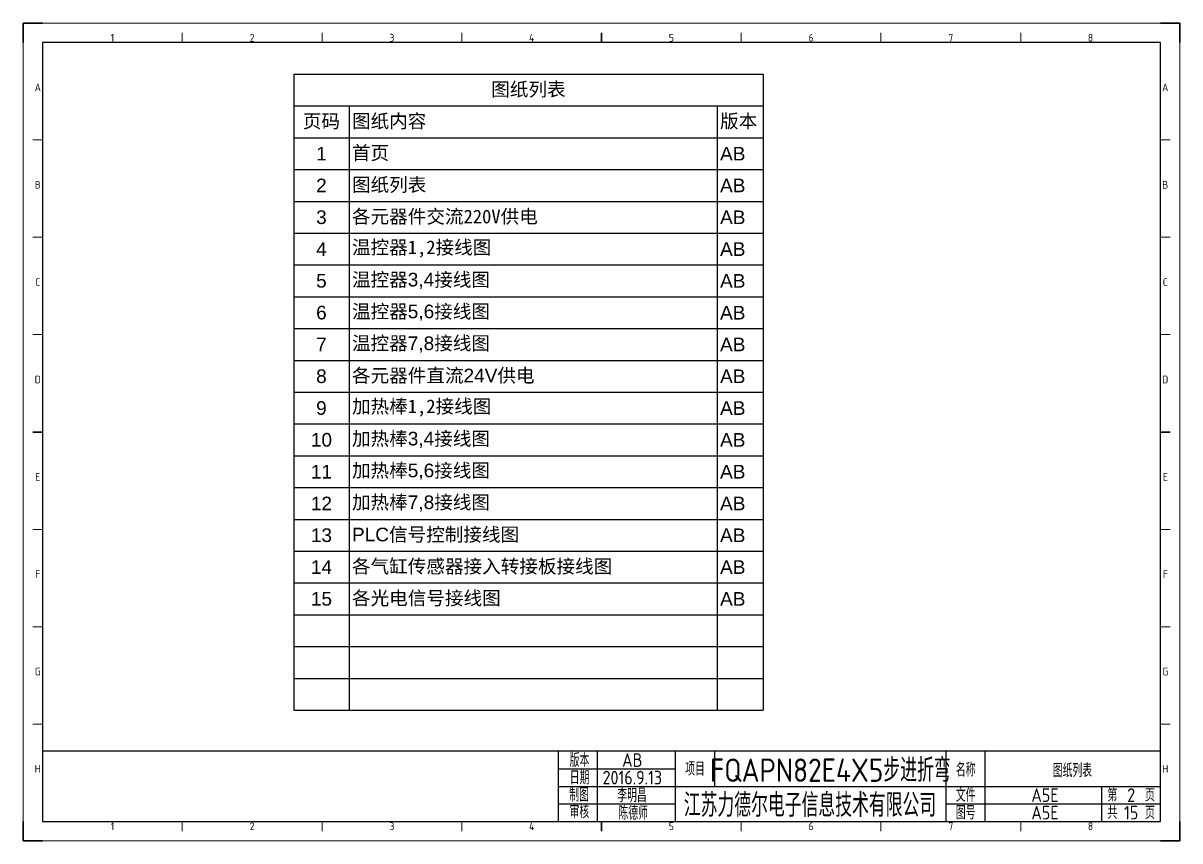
# Model space of a CAD drawing. Header units: millimetres. Extents: x -1494 to 5708, y 2764 to 5210.
# Drawn here: x -744 to -150, y 4580 to 5000 of the extents above; entities that cross this region are included whole.
import ezdxf
from ezdxf.enums import TextEntityAlignment as Align

# ---------------------------------------------------------------- set-up
doc = ezdxf.new("R2010")
doc.units = ezdxf.units.MM
for name, color, linetype in [('AE_BOR', 1, 'Continuous'), ('XREF', 7, 'Continuous'), ('图框_标题栏属性', 1, 'Continuous'), ('图框_标题栏文字', 6, 'Continuous')]:
    doc.layers.add(name, color=color, linetype=linetype)
doc.styles.add('ACGBTS', font='ISOCP.SHX')
doc.styles.get("Standard").update_dxf_attribs({"font": 'arial.ttf'})
doc.styles.add('工程字', font='gbenor.shx', dxfattribs={"bigfont": 'gbcbig.shx'})

# ---------------------------------------------------------------- blocks, each defined once
blk = doc.blocks.new('Border')
for p, q in [((584, 410), (10, 410)), ((10, 410), (10, 10)), ((584, 10), (584, 410)), ((10, 10), (584, 10))]:
    blk.add_line(p, q)
at = {"layer": 'AE_BOR', "color": 1, "lineweight": 30}
for p, q in [((10, 420), (0, 420)), ((0, 420), (0, 410)), ((594, 420), (584, 420)), ((594, 410), (594, 420)), ((297, 410), (297, 415)), ((5, 210), (10, 210)), ((584, 210), (589, 210)), ((0, 0), (0, 10)), ((297, 5), (297, 10)), ((594, 0), (594, 10)), ((0, 0), (10, 0)), ((594, 0), (584, 0))]:
    blk.add_line(p, q, dxfattribs=at)
at = {"layer": 'AE_BOR', "color": 1, "lineweight": 15}
for p, q in [((0, 420), (594, 420)), ((0, 0), (0, 420)), ((594, 420), (594, 0)), ((81.75, 410), (81.75, 415)), ((153.5, 410), (153.5, 415)), ((225.25, 410), (225.25, 415)), ((368.75, 410), (368.75, 415)), ((440.5, 410), (440.5, 415)), ((512.25, 410), (512.25, 415)), ((10, 360), (5, 360)), ((589, 360), (584, 360)), ((10, 310), (5, 310)), ((589, 310), (584, 310)), ((10, 260), (5, 260)), ((589, 260), (584, 260)), ((10, 160), (5, 160)), ((589, 160), (584, 160)), ((10, 110), (5, 110)), ((589, 110), (584, 110)), ((10, 60), (5, 60)), ((589, 60), (584, 60)), ((81.75, 5), (81.75, 10)), ((153.5, 5), (153.5, 10)), ((225.25, 5), (225.25, 10)), ((368.75, 5), (368.75, 10)), ((440.5, 5), (440.5, 10)), ((512.25, 5), (512.25, 10)), ((594, 0), (0, 0))]:
    blk.add_line(p, q, dxfattribs=at)
at = {"layer": 'AE_BOR', "color": 1, "lineweight": 15, "style": 'ACGBTS'}
for s, p in [('1', (45.875, 412.5)), ('2', (117.625, 412.5)), ('3', (189.375, 412.5)), ('4', (261.125, 412.5)), ('5', (332.875, 412.5)), ('6', (404.625, 412.5)), ('7', (476.375, 412.5)), ('8', (548.125, 412.5)), ('A', (7.5, 387)), ('A', (586.5, 387)), ('B', (7.5, 337)), ('B', (586.5, 337)), ('C', (7.5, 287)), ('C', (586.5, 287)), ('D', (7.5, 237)), ('D', (586.5, 237)), ('E', (7.5, 187)), ('E', (586.5, 187)), ('F', (7.5, 137)), ('F', (586.5, 137)), ('G', (7.5, 87)), ('G', (586.5, 87)), ('H', (7.5, 37)), ('H', (586.5, 37)), ('1', (45.875, 7.5)), ('2', (117.625, 7.5)), ('3', (189.375, 7.5)), ('4', (261.125, 7.5)), ('5', (332.875, 7.5)), ('6', (404.625, 7.5)), ('7', (476.375, 7.5)), ('8', (548.125, 7.5))]:
    blk.add_text(s, height=4, dxfattribs=at).set_placement(p, align=Align.MIDDLE)
blk = doc.blocks.new('TITLE3')
for p, q in [((-309, 0), (-309, 36)), ((-289, 0), (-289, 36)), ((-249, 0), (-249, 36)), ((-249, 0), (-249, 36)), ((-249, 0), (-249, 36)), ((-229, 36), (-229, 27)), ((-110, 0), (-110, 36)), ((-90, 0), (-90, 36)), ((-309, 27), (-249, 27)), ((-229, 27), (-229, 18)), ((-309, 18), (-248.01, 18)), ((-249, 18), (0, 18)), ((-30, 0), (-30, 18)), ((-309, 9), (-249, 9)), ((-110, 9), (0, 9)), ((-289, 4.18), (-289, 4.18)), ((-289, 4.18), (-289, 4.18))]:
    blk.add_line(p, q)
blk.add_lwpolyline([(-309, 36), (-574, 36), (-574, 0), (-309, 0)], close=True)
blk.add_lwpolyline([(-309, 0), (0, 0), (0, 36), (-309, 36)])
at = {"layer": '图框_标题栏属性', "style": '工程字'}
for tag, height, p in [('版本', 7, (-271.17, 31.5)), ('项目', 12, (-169.5, 27)), ('名称', 7, (-45.16, 26.53)), ('日期', 7, (-271.17, 22.5)), ('制图', 7, (-271.33, 13.69)), ('公司名称', 12, (-179.94, 9)), ('文件', 7, (-59.26, 13.5)), ('页数', 7, (-15, 13.5)), ('审核', 7, (-270.7, 4.72)), ('图号', 7, (-59.26, 4.5)), ('总数', 7, (-15, 4.5))]:
    blk.add_attdef(tag, text='', height=height, dxfattribs=at).set_placement(p, align=Align.MIDDLE)
at = {"layer": '图框_标题栏文字', "style": '工程字'}
for s, height, p in [('版本', 7, (-298.29, 31.5)), ('项目', 7, (-239, 27)), ('名称', 7, (-100, 26.53)), ('日期', 7, (-298.29, 22.5)), ('制图', 7, (-298.51, 13.69)), ('文件', 7, (-100, 13.5)), ('第    页', 6.5, (-15, 13.5)), ('审核', 7, (-298.37, 5.01)), ('图号', 7, (-100, 4.5)), ('共    页', 6.5, (-15, 4.5))]:
    blk.add_text(s, height=height, dxfattribs=at).set_placement(p, align=Align.MIDDLE_CENTER)
blk = doc.blocks.new('*T75')
at = {"layer": 'XREF', "color": 0, "linetype": 'ByBlock', "lineweight": -2, "transparency": 16777216}
for p, q in [((0, 0), (240.94, 0)), ((0, 0), (0, -326.67)), ((240.94, 0), (240.94, -326.67)), ((0, -16.33), (240.94, -16.33)), ((28.36, -16.33), (28.36, -326.67)), ((217.38, -16.33), (217.38, -326.67)), ((0, -32.67), (240.94, -32.67)), ((0, -49), (240.94, -49)), ((0, -65.33), (240.94, -65.33)), ((0, -81.67), (240.94, -81.67)), ((0, -98), (240.94, -98)), ((0, -114.33), (240.94, -114.33)), ((0, -130.67), (240.94, -130.67)), ((0, -147), (240.94, -147)), ((0, -163.33), (240.94, -163.33)), ((0, -179.67), (240.94, -179.67)), ((0, -196), (240.94, -196)), ((0, -212.33), (240.94, -212.33)), ((0, -228.67), (240.94, -228.67)), ((0, -245), (240.94, -245)), ((0, -261.33), (240.94, -261.33)), ((0, -277.67), (240.94, -277.67)), ((0, -294), (240.94, -294)), ((0, -310.33), (240.94, -310.33)), ((0, -326.67), (240.94, -326.67))]:
    blk.add_line(p, q, dxfattribs=at)
at = {"layer": 'XREF', "color": 0, "transparency": 16777216, "char_height": 7}
for s, insert, width, attachment_point in [('{\\fSimSun|b0|i0|c134|p2;图纸列表}', (120.47, -8.17), 237.94, 5), ('{\\fSimSun|b0|i0|c134|p2;页码}', (14.18, -24.5), 25.3589, 5), ('{\\fSimSun|b0|i0|c134|p2;图纸内容}', (29.86, -24.5), 186.0194, 4), ('{\\fSimSun|b0|i0|c134|p2;版本}', (218.88, -24.5), 20.5617, 4), ('1', (14.18, -40.83), 25.3589, 5), ('{\\fSimSun|b0|i0|c134|p2;首页}', (29.86, -40.83), 186.0194, 4), ('AB', (218.88, -40.83), 20.5617, 4), ('{\\fSimSun|b0|i0|c134|p2;图纸列表}', (29.86, -57.17), 186.0194, 4), ('2', (14.18, -57.17), 25.3589, 5), ('AB', (218.88, -57.17), 20.5617, 4), ('3', (14.18, -73.5), 25.3589, 5), ('{\\fSimSun|b0|i0|c134|p2;各元器件交流220V供电}', (29.86, -73.5), 186.0194, 4), ('AB', (218.88, -73.5), 20.5617, 4), ('4', (14.18, -89.83), 25.3589, 5), ('{\\fSimSun|b0|i0|c134|p2;温控器1,2接线图}', (29.86, -89.83), 186.0194, 4), ('AB', (218.88, -89.83), 20.5617, 4), ('{\\fSimSun|b0|i0|c134|p2;温控器}3,4{\\fSimSun|b0|i0|c134|p2;接线图}', (29.86, -106.17), 186.0194, 4), ('5', (14.18, -106.17), 25.3589, 5), ('AB', (218.88, -106.17), 20.5617, 4), ('{\\fSimSun|b0|i0|c134|p2;温控器}5,6{\\fSimSun|b0|i0|c134|p2;接线图}', (29.86, -122.5), 186.0194, 4), ('6', (14.18, -122.5), 25.3589, 5), ('AB', (218.88, -122.5), 20.5617, 4), ('7', (14.18, -138.83), 25.3589, 5), ('{\\fSimSun|b0|i0|c134|p2;温控器}7,8{\\fSimSun|b0|i0|c134|p2;接线图}', (29.86, -138.83), 186.0194, 4), ('AB', (218.88, -138.83), 20.5617, 4), ('8', (14.18, -155.17), 25.3589, 5), ('{\\fSimSun|b0|i0|c134|p2;各元器件直流}24V{\\fSimSun|b0|i0|c134|p2;供电}', (29.86, -155.17), 186.0194, 4), ('AB', (218.88, -155.17), 20.5617, 4), ('{\\fSimSun|b0|i0|c134|p2;加热棒1,2接线图}', (29.86, -171.5), 186.0194, 4), ('9', (14.18, -171.5), 25.3589, 5), ('AB', (218.88, -171.5), 20.5617, 4), ('{\\fSimSun|b0|i0|c134|p2;加热棒}3,4{\\fSimSun|b0|i0|c134|p2;接线图}', (29.86, -187.83), 186.0194, 4), ('10', (14.18, -187.83), 25.3589, 5), ('AB', (218.88, -187.83), 20.5617, 4), ('11', (14.18, -204.17), 25.3589, 5), ('{\\fSimSun|b0|i0|c134|p2;加热棒}5,6{\\fSimSun|b0|i0|c134|p2;接线图}', (29.86, -204.17), 186.0194, 4), ('AB', (218.88, -204.17), 20.5617, 4), ('12', (14.18, -220.5), 25.3589, 5), ('{\\fSimSun|b0|i0|c134|p2;加热棒}7,8{\\fSimSun|b0|i0|c134|p2;接线图}', (29.86, -220.5), 186.0194, 4), ('AB', (218.88, -220.5), 20.5617, 4), ('13', (14.18, -236.83), 25.3589, 5), ('PLC{\\fSimSun|b0|i0|c134|p2;信号控制接线图}', (29.86, -236.83), 186.0194, 4), ('AB', (218.88, -236.83), 20.5617, 4), ('{\\fSimSun|b0|i0|c134|p2;各气缸传感器接入转接板接线图}', (29.86, -253.17), 186.0194, 4), ('14', (14.18, -253.17), 25.3589, 5), ('AB', (218.88, -253.17), 20.5617, 4), ('15', (14.18, -269.5), 25.3589, 5), ('{\\fSimSun|b0|i0|c134|p2;各光电信号接线图}', (29.86, -269.5), 186.0194, 4), ('AB', (218.88, -269.5), 20.5617, 4)]:
    blk.add_mtext(s, dxfattribs=dict(at, insert=insert, width=width, attachment_point=attachment_point))

msp = doc.modelspace()

# ---------------------------------------------------------------- block references
msp.add_blockref('*T75', (-605, 4973.78))
at = {"layer": 'XREF'}
msp.add_blockref('Border', (-744, 4580), dxfattribs=at)
msp.add_blockref('TITLE3', (-160, 4590), dxfattribs=at).add_auto_attribs({'总数': '15', '页数': '2', '文件': 'A5E', '图号': 'A5E', '名称': '图纸列表', '公司名称': '江苏力德尔电子信息技术有限公司', '项目': 'FQAPN82E4X5步进折弯', '审核': '陈德师', '制图': '李明昌', '日期': '2016.9.13', '版本': 'AB'})

doc.saveas('drawing.dxf')
